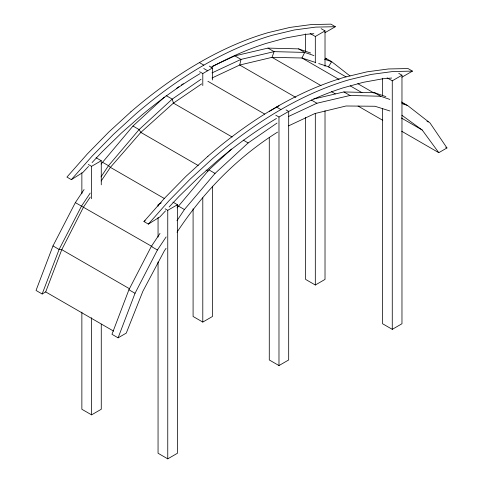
<?xml version="1.0" encoding="UTF-8"?>
<svg xmlns="http://www.w3.org/2000/svg" width="483" height="483" viewBox="0 0 483 483"><rect width="100%" height="100%" fill="white"/><g stroke="black" fill="none" stroke-linecap="round" stroke-linejoin="round"><path stroke-width="0.72" d="M84.078 189.547L75.354 202.619L52.973 245.919L36.032 290.452L42.16 293.99L45.692 291.913L61.77 249.651L83.559 207.002L90.267 197.088M42.16 293.99L59.101 249.457L81.482 206.156L90.206 193.085M160.012 233.392L151.294 246.463L128.907 289.758L111.965 334.296L118.093 337.834L126.262 333.113L142.859 291.303L164.377 250.798L166.061 248.322M118.093 337.834L135.035 293.296L157.422 250.001L166.14 236.93M101.11 164.027L132.976 126.033L164.431 97.089M101.007 176.905L108.488 165.699L139.104 129.571L172.22 99.106L201.073 79.23M177.044 207.871L208.916 169.871L231.538 149.054M176.941 220.743L184.421 209.537L215.044 173.409L248.153 142.944L277.007 123.068M101.17 180.986L110.396 167.359L140.837 132.402L173.427 103.114L201.683 83.879M177.007 232.226C203.132 192.451 237.123 157.416 277.556 132.113M130.887 111.808L108.844 131.98L87.471 153.793L66.932 177.086L71.357 179.646L91.897 156.347L113.27 134.534L135.312 114.362A401.79 231.973 -60 0 1 203.826 65.145A401.79 231.973 -60 0 1 272.34 35.247L294.382 29.97L315.755 27.108L335.347 26.704L330.921 24.15L311.33 24.548L289.957 27.41L267.914 32.693A401.79 231.973 -60 0 0 199.401 62.591A401.79 231.973 -60 0 0 130.887 111.802M165.512 210.89L159.855 216.958L148.378 224.106L143.952 221.552L164.498 198.253L185.877 176.434L207.925 156.257M148.378 224.106L168.923 200.807L190.302 178.988L212.351 158.816A402.085 232.142 -60 0 1 280.889 109.581A402.085 232.142 -60 0 1 349.432 79.665L371.481 74.382L392.86 71.52L412.464 71.11L408.038 68.556L388.435 68.96L367.056 71.828L345.007 77.117A402.085 232.142 -60 0 0 276.463 107.027A402.085 232.142 -60 0 0 207.925 156.257M88.492 166.43L82.834 172.491L71.357 179.646M92.09 162.566L101.859 152.091L121.499 132.97L141.64 115.238A403.697 233.078 -60 0 1 200.022 73.651M169.11 207.026L178.885 196.551L198.537 177.424L218.684 159.686A403.999 233.247 -60 0 1 276.457 118.468M176.524 88.377L178.982 86.686M181.439 84.996L183.28 83.728M143.952 221.552L145.226 220.761M199.557 71.683L202.794 73.555L212.496 67.952L212.496 80.003M310.14 33.502L315.314 36.491L325.017 30.888L325.017 66.28M88.335 164.468L91.565 166.339L101.267 160.736L101.267 184.832M324.817 32.784L335.347 26.704M269.279 111.428L278.981 105.825M275.751 115.165L278.981 117.031L288.683 111.428L288.683 359.956L278.981 365.559L269.279 359.956L269.279 137.788M161.292 202.854L158.056 204.726L158.056 206.229M165.168 208.831L167.758 210.322L177.46 204.726L177.46 453.247L167.758 458.85L158.056 453.247L158.056 261.961M387.094 77.829L392.268 80.818L401.971 75.215L401.971 323.743L392.268 329.34L382.566 323.743L382.566 108.355M401.928 77.195L412.464 71.11M401.675 131.243L438.799 152.676L446.968 147.955L430.027 122.984L407.646 105.536L401.518 101.998M193.091 208.783L193.091 316.474L202.794 322.076L212.496 316.474L212.496 186.19M305.612 117.496L305.612 279.409L315.314 285.012L325.017 279.409L325.017 110.716M81.862 312.109L81.862 409.258L91.565 414.861L101.267 409.258L101.267 324.159M212.001 78.004L239.719 65.03L272.038 57.35L301.947 58.002L315.206 62.373M288.593 125.858L314.862 113.553L346.051 105.988L374.995 106.26L389.98 110.993M212.605 66.231L234.847 55.865L267.956 48.101L298.579 48.874L310.66 53.027M211.989 72.909L240.975 59.403L274.084 51.639L304.707 52.412L313.944 55.587M288.599 116.439L316.908 103.247L350.024 95.477L380.64 96.25L389.878 99.426M313.66 99.033L343.896 91.939L374.512 92.712L385.887 96.624M313.841 33.689L305.793 34.353L286.147 37.909L266.006 43.434A403.697 233.078 -60 0 0 211.011 67.385M391.683 78.041L382.898 78.765L363.246 82.327L343.099 87.858A403.999 233.247 -60 0 0 288.737 111.464M318.695 63.527L328.47 66.751L346.082 76.918M324.606 59.252L331.706 61.691L349.97 75.928M401.959 103.579L407.646 105.536M398.741 73.35L401.971 75.215M321.135 28.648L325.017 30.888M426.966 121.215L428.192 121.921M298.579 48.874L304.707 52.412L301.947 58.002L339.132 79.472M374.512 92.712L380.64 96.25M357.825 83.698L374.138 93.116M350.223 85.871L361.966 92.651M401.367 117.991L422.208 130.024L438.799 152.676M445.743 147.249L446.968 147.955M267.956 48.101L274.084 51.639L272.038 57.35L320.972 85.6M343.896 91.939L350.024 95.477M358.042 106.049L382.79 120.333M331.41 91.625L335.323 93.889M234.847 55.865L240.975 59.403L239.719 65.03L295.825 97.427M311.396 100.059L316.908 103.247M286.099 109.937L288.683 111.428M209.26 66.086L212.496 67.952M199.401 62.585L203.826 65.139M276.463 107.021L280.889 109.575M203.76 68.514L207.642 70.753M207.901 81.289L264.66 114.054M166.092 95.568L172.22 99.106L173.427 103.114L232.142 137.015M243.251 140.112L248.153 142.944M132.976 126.033L139.104 129.571L140.837 132.402L198.247 165.548M208.916 169.871L215.044 173.409M206.078 170.07L208.034 171.199M96.093 157.748L101.267 160.736M172.932 202.111L177.46 204.726M102.36 162.161L108.488 165.699L110.396 167.359L164.546 198.628M178.293 205.999L184.421 209.537M176.941 205.782L178.245 206.537M152.06 246.547L75.354 202.619M151.294 246.463L157.422 250.001M129.619 288.822L61.77 249.651L59.101 249.457L52.973 245.919M128.907 289.758L135.035 293.296M45.692 291.913L113.541 331.084M401.88 115.238L422.208 130.024M329.654 67.662L328.47 66.751L331.706 61.691L325.578 58.153L326.762 59.071M403.281 103.374L404.464 104.292M392.268 80.818L392.268 329.34M382.566 78.228L382.566 95.549M315.314 36.491L315.314 62.844M315.314 113.306L315.314 285.012M305.612 33.901L305.612 51.222M278.981 117.031L278.981 365.559M202.794 73.555L202.794 85.6M202.794 197.813L202.794 322.076M167.758 210.322L167.758 458.85M158.056 217.525L158.056 237.105M91.565 166.339L91.565 198.718M91.565 317.711L91.565 414.861M81.862 172.787L81.862 193.87"/></g></svg>
